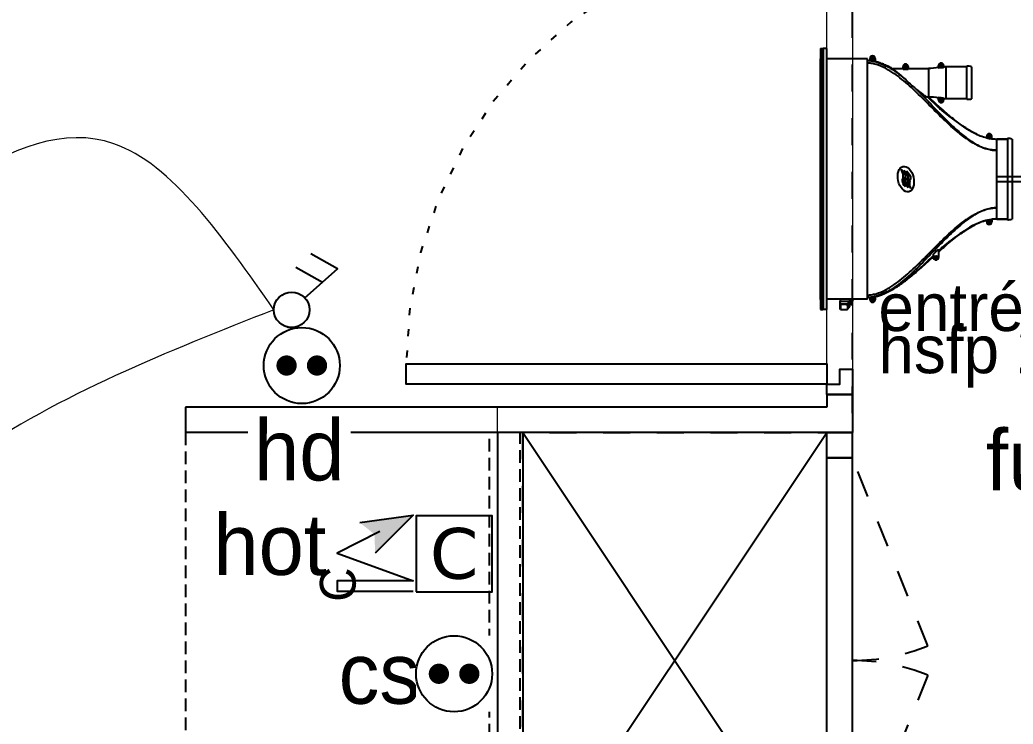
# Model space of a CAD drawing. Header units: centimetres. Extents: x 2648 to 12729, y 1890 to 6224.
# Drawn here: x 9268.1 to 9464.1, y 4399.8 to 4538.7 of the extents above; entities that cross this region are included whole.
import ezdxf

# ---------------------------------------------------------------- set-up
doc = ezdxf.new("R2010")
doc.units = ezdxf.units.CM
for name, pattern in [('Style de ligne -1', [0.41664, 0.20828, -0.20836]), ('Style de ligne -13', [0.147638, 0.098425, -0.049213]), ('Style de ligne -18', [0.164042, 0.054681, -0.109361]), ('VW-01', [0.41656, 0.20828, -0.20828])]:
    doc.linetypes.add(name, pattern=pattern)
for name, color, linetype in [('B Faux plafonds', 9, 'Continuous'), ('B Général', 252, 'Continuous'), ('C ANNOTATIONS-prestations', 252, 'Continuous'), ('C ANNOTATIONS-texte', 252, 'Continuous'), ('D SURFACES-shab', 252, 'Continuous')]:
    doc.layers.add(name, color=color, linetype=linetype)
for name, color, linetype, lineweight in [('prlm-CHAUFF', 4, 'Continuous', 25), ('prlm-ELEC-CFO', 10, 'Continuous', 25), ('prlm-ELEC-SSI', 6, 'Continuous', 25)]:
    doc.layers.add(name, color=color, linetype=linetype, lineweight=lineweight)
doc.styles.add('Eurostile', font='Eurosti.TTF')
doc.styles.add('prlm-elec-cfo', font='comic.ttf', dxfattribs={"height": 12})
doc.styles.add('prlm-elec-ssi', font='comic.ttf', dxfattribs={"height": 12})
doc.styles.get("Standard").update_dxf_attribs({"font": 'isocp.shx', "height": 15})

# ---------------------------------------------------------------- blocks, each defined once
blk = doc.blocks.new('xi.hot')
at = {"layer": 'prlm-ELEC-CFO', "lineweight": 5}
blk.add_hatch(color=0, dxfattribs=at).paths.add_polyline_path([(-3, 6), (-0.1, 3.7), (0, 0), (7.5, 7.5)])
at = {"layer": 'prlm-ELEC-CFO', "color": 0}
for points in [[(-3, 6), (7.5, 7.5), (0, 0)], [(0.95, 4.23), (-7.5, 0), (7.5, -5.5), (-7.5, -5.5), (-7.5, -7.5), (7.5, -7.5)]]:
    blk.add_lwpolyline(points, dxfattribs=at)
blk = doc.blocks.new('xi.PCS')
at = {"color": 0, "lineweight": 5}
blk.add_wipeout([(-7.5, -7.5), (7.5, -7.5), (7.5, 7.5), (-7.5, 7.5)], dxfattribs=at).dxf.layer = 'prlm-ELEC-CFO'
at = {"layer": 'prlm-ELEC-CFO', "color": 0, "linetype": 'ByBlock', "lineweight": 5, "const_width": 2}
for points in [[(-4, 0, 1), (-2, 0, 1)], [(2, 0, 1), (4, 0, 1)]]:
    blk.add_lwpolyline(points, format="xyb", close=True, dxfattribs=at)
at = {"layer": 'prlm-ELEC-CFO', "color": 0, "linetype": 'ByBlock', "lineweight": -2}
blk.add_circle((0, 0), 7.5, dxfattribs=at)
blk = doc.blocks.new('xi.SF32')
at = {"layer": 'prlm-ELEC-CFO', "color": 0, "flags": 128}
blk.add_lwpolyline([(-7.5, -7.5), (7.5, -7.5), (7.5, 7.5), (-7.5, 7.5)], close=True, dxfattribs=at)
at = {"layer": 'prlm-ELEC-CFO', "color": 0, "linetype": 'ByBlock', "insert": (0, 0), "char_height": 10, "width": 11.36, "attachment_point": 5}
blk.add_mtext('{\\fVerdana|b0|i0|c0|p34;C}', dxfattribs=at)
blk = doc.blocks.new('xi.PCHD')
at = {"color": 0, "lineweight": 5}
blk.add_wipeout([(-7.5, -7.5), (7.5, -7.5), (7.5, 7.5), (-7.5, 7.5)], dxfattribs=at).dxf.layer = 'prlm-ELEC-CFO'
at = {"layer": 'prlm-ELEC-CFO', "color": 0, "linetype": 'ByBlock', "lineweight": 5, "const_width": 2}
for points in [[(-4, 0, 1), (-2, 0, 1)], [(2, 0, 1), (4, 0, 1)]]:
    blk.add_lwpolyline(points, format="xyb", close=True, dxfattribs=at)
at = {"layer": 'prlm-ELEC-CFO', "color": 0, "linetype": 'ByBlock', "lineweight": -2}
blk.add_circle((0, 0), 7.5, dxfattribs=at)
blk = doc.blocks.new('xi.DA')
at = {"layer": 'prlm-ELEC-CFO', "color": 0}
for points in [[(0.61, -1.67), (7.04, 4.05), (1.81, 7.01)], [(4.05, 1.39), (-1.17, 4.34)]]:
    blk.add_lwpolyline(points, dxfattribs=at)
blk.add_circle((-2, -4), 3.5, dxfattribs=at)
blk = doc.blocks.new('B 80.Cuisson')
at = {"layer": 'B Général', "linetype": 'Style de ligne -13', "ltscale": 25.4, "flags": 128}
blk.add_lwpolyline([(-30, 30), (-30, 36), (30, 36), (30, 30)], dxfattribs=at)
blk.add_lwpolyline([(-30, 30), (30, 30), (30, -30), (-30, -30)], close=True, dxfattribs=at)
at = {"layer": 'B Général', "insert": (0, 0), "char_height": 7.06, "attachment_point": 5, "line_spacing_factor": 0.894142, "style": 'Eurostile'}
blk.add_mtext('C', dxfattribs=at)
blk = doc.blocks.new('B 80.PL 60.90')
at = {"layer": 'B Général', "linetype": 'Continuous'}
for p, q in [((-42.5, 42.83), (47.5, -17.27)), ((47.5, 42.73), (-42.5, -17.27))]:
    blk.add_line(p, q, dxfattribs=at)
at = {"layer": 'B Général', "linetype": 'Style de ligne -1', "ltscale": 25.4}
for p, q in [((-0.39, -37.19), (-37.5, -22.27)), ((5.39, -37.19), (42.5, -22.27))]:
    blk.add_line(p, q, dxfattribs=at)
at = {"layer": 'B Général', "linetype": 'Continuous', "flags": 128}
for points in [[(47.5, -17.27), (47.5, 42.73), (-42.5, 42.73), (-42.5, -17.27)], [(42.5, -17.27), (42.5, -22.27), (-42.5, -22.27), (-42.5, -17.27)], [(-37.5, -17.27), (-37.5, -22.27), (-42.5, -22.27), (-42.5, -17.27)], [(47.5, -17.27), (47.5, -22.27), (42.5, -22.27), (42.5, -17.27)]]:
    blk.add_lwpolyline(points, close=True, dxfattribs=at)
at = {"layer": 'B Général', "linetype": 'Style de ligne -1', "ltscale": 25.4}
for centre, start, end in [((-37.5, -22.27), 338.1056, 0), ((42.5, -22.27), 180, 201.8944)]:
    blk.add_arc(centre, 40, start, end, dxfattribs=at)
at = {"layer": 'B Général', "insert": (-36.73, 22.1), "char_height": 7.059, "attachment_point": 1, "line_spacing_factor": 0.894142, "style": 'Eurostile'}
blk.add_mtext('Pl.', dxfattribs=at)
at = {"layer": 'C ANNOTATIONS-prestations', "insert": (-36.73, 10.61), "char_height": 4.706, "attachment_point": 4, "line_spacing_factor": 0.894142, "style": 'Eurostile'}
blk.add_mtext('60*90', dxfattribs=at)

msp = doc.modelspace()

# ---------------------------------------------------------------- linework, layer by layer
at = {"layer": 'B Faux plafonds', "linetype": 'VW-01', "ltscale": 25.4, "flags": 128}
msp.add_lwpolyline([(9559.663, 4393.397), (9706.16, 4393.397), (9706.16, 4300.397), (9439.484, 4300.308), (9439.484, 4300.314), (9432.329, 4300.314), (9432.329, 4367.315), (9367.329, 4367.315), (9367.329, 4457.315), (9432.344, 4457.315), (9432.344, 4564.372), (9559.484, 4564.372)], close=True, dxfattribs=at)
at = {"layer": 'B Général', "linetype": 'Continuous'}
for p, q in [((9427.344, 4464.815), (9427.344, 4462.315)), ((9427.344, 4464.815), (9427.344, 4462.315)), ((9427.344, 4464.815), (9432.344, 4464.815)), ((9432.344, 4464.815), (9432.344, 4457.315)), ((9432.344, 4464.815), (9432.344, 4457.315)), ((9427.344, 4462.315), (9300.795, 4462.315)), ((9300.795, 4462.315), (9300.795, 4457.315)), ((9427.344, 4462.315), (9300.795, 4462.315)), ((9432.344, 4457.315), (9300.795, 4457.315)), ((9362.329, 4457.315), (9300.795, 4457.315)), ((9362.329, 4457.315), (9362.329, 4367.315)), ((9362.329, 4457.315), (9362.329, 4367.315)), ((9367.329, 4457.315), (9367.329, 4367.315)), ((9367.329, 4457.315), (9367.329, 4367.315)), ((9432.344, 4457.315), (9367.329, 4457.315))]:
    msp.add_line(p, q, dxfattribs=at)
at = {"layer": 'B Général', "linetype": 'Style de ligne -18', "ltscale": 25.4, "flags": 128}
msp.add_lwpolyline([(9427.344, 4555.815), (9416.51, 4555.088), (9405.862, 4552.919), (9395.581, 4549.345), (9385.844, 4544.427), (9376.817, 4538.25), (9368.654, 4530.919), (9361.496, 4522.56), (9355.464, 4513.315), (9350.662, 4503.343), (9347.172, 4492.815), (9345.054, 4481.91), (9344.344, 4470.815)], dxfattribs=at)
at = {"layer": 'B Général', "flags": 128}
msp.add_lwpolyline([(9427.344, 4466.815), (9344.344, 4466.815), (9344.344, 4470.815), (9427.344, 4470.815)], close=True, dxfattribs=at)
at = {"layer": 'B Général', "linetype": 'Continuous', "flags": 128}
msp.add_lwpolyline([(9427.344, 4464.815), (9427.344, 4466.815), (9429.844, 4466.815), (9429.844, 4469.815), (9432.344, 4469.815), (9432.344, 4464.815)], close=True, dxfattribs=at)
at = {"layer": 'D SURFACES-shab', "lineweight": 18, "flags": 128}
for points in [[(9060.795, 4306.288), (9348.344, 4306.288), (9348.344, 4367.315), (9362.329, 4367.315), (9362.329, 4397.317), (9362.329, 4397.317), (9362.329, 4462.315), (9427.344, 4462.315), (9427.344, 4883.389), (9060.795, 4883.389), (9060.795, 4492.394), (9060.795, 4492.394), (9060.795, 4426.288), (9060.795, 4426.288)], [(9432.329, 4367.315), (9432.329, 4300.376), (9558.484, 4300.301), (9558.484, 4564.372), (9432.344, 4564.372), (9432.344, 4457.315), (9367.329, 4457.315), (9367.329, 4367.315)]]:
    msp.add_lwpolyline(points, close=True, dxfattribs=at)
at = {"layer": 'prlm-CHAUFF', "ltscale": 50}
for p, q in [((9426.044, 4533.039), (9426.534, 4533.039)), ((9426.044, 4533.039), (9426.044, 4481.539)), ((9426.534, 4481.539), (9426.534, 4533.039)), ((9426.534, 4533.039), (9426.612, 4533.039)), ((9427.344, 4533.039), (9426.612, 4533.039)), ((9426.612, 4533.039), (9426.612, 4481.539)), ((9427.344, 4481.539), (9427.344, 4533.039)), ((9426.045, 4531.039), (9426.045, 4483.539)), ((9426.045, 4531.039), (9426.052, 4531.039)), ((9426.052, 4531.017), (9426.045, 4531.039)), ((9426.052, 4483.539), (9426.052, 4531.039)), ((9426.064, 4531.039), (9426.064, 4483.539)), ((9426.064, 4531.039), (9426.086, 4531.039)), ((9426.086, 4530.973), (9426.064, 4531.039)), ((9426.086, 4483.539), (9426.086, 4531.039)), ((9426.11, 4531.039), (9426.11, 4483.539)), ((9426.11, 4531.039), (9426.147, 4531.039)), ((9426.147, 4530.928), (9426.11, 4531.039)), ((9426.147, 4483.539), (9426.147, 4531.039)), ((9426.183, 4531.039), (9426.183, 4483.539)), ((9426.183, 4531.039), (9426.235, 4531.039)), ((9426.235, 4530.884), (9426.183, 4531.039)), ((9426.235, 4483.539), (9426.235, 4531.039)), ((9426.282, 4531.039), (9426.282, 4483.539)), ((9426.282, 4531.039), (9426.349, 4531.039)), ((9426.349, 4530.839), (9426.282, 4531.039)), ((9426.349, 4483.539), (9426.349, 4531.039)), ((9435.344, 4530.989), (9427.344, 4530.989)), ((9435.344, 4483.589), (9435.344, 4530.989)), ((9435.76, 4530.651), (9435.844, 4530.647)), ((9435.844, 4530.646), (9435.844, 4531.089)), ((9436.188, 4531.039), (9436.188, 4531.139)), ((9436.188, 4531.139), (9436.294, 4531.139)), ((9436.294, 4531.039), (9436.188, 4531.039)), ((9436.294, 4531.246), (9436.394, 4531.246)), ((9436.294, 4531.139), (9436.294, 4531.246)), ((9436.294, 4530.933), (9436.294, 4531.039)), ((9436.394, 4530.933), (9436.294, 4530.933)), ((9436.394, 4531.246), (9436.394, 4531.139)), ((9436.394, 4531.139), (9436.5, 4531.139)), ((9436.5, 4531.039), (9436.394, 4531.039)), ((9436.394, 4531.039), (9436.394, 4530.933)), ((9436.5, 4531.139), (9436.5, 4531.039)), ((9436.844, 4531.089), (9436.844, 4530.477)), ((9442.344, 4528.939), (9442.344, 4529.489)), ((9442.688, 4529.539), (9442.794, 4529.539)), ((9442.688, 4529.439), (9442.688, 4529.539)), ((9442.794, 4529.646), (9442.894, 4529.646)), ((9442.794, 4529.539), (9442.794, 4529.646)), ((9442.894, 4529.646), (9442.894, 4529.539)), ((9442.894, 4529.539), (9443, 4529.539)), ((9443, 4529.539), (9443, 4529.439)), ((9443.344, 4529.489), (9443.344, 4528.939)), ((9449.344, 4529.139), (9449.344, 4529.689)), ((9449.688, 4529.639), (9449.688, 4529.739)), ((9449.688, 4529.739), (9449.794, 4529.739)), ((9449.794, 4529.639), (9449.688, 4529.639)), ((9449.794, 4529.846), (9449.894, 4529.846)), ((9449.794, 4529.739), (9449.794, 4529.846)), ((9449.794, 4529.533), (9449.794, 4529.639)), ((9449.894, 4529.533), (9449.794, 4529.533)), ((9449.894, 4529.846), (9449.894, 4529.739)), ((9449.894, 4529.739), (9450, 4529.739)), ((9449.894, 4529.639), (9449.894, 4529.533)), ((9450, 4529.639), (9449.894, 4529.639)), ((9450, 4529.739), (9450, 4529.639)), ((9450.344, 4529.689), (9450.344, 4529.256)), ((9454.944, 4523.039), (9454.944, 4529.539)), ((9440.222, 4529.089), (9442.344, 4529.089)), ((9440.222, 4529.089), (9442.344, 4529.089)), ((9443.344, 4528.939), (9442.344, 4528.939)), ((9442.794, 4529.439), (9442.688, 4529.439)), ((9442.794, 4529.333), (9442.794, 4529.439)), ((9442.894, 4529.333), (9442.794, 4529.333)), ((9443, 4529.439), (9442.894, 4529.439)), ((9442.894, 4529.439), (9442.894, 4529.333)), ((9443.344, 4529.089), (9447.344, 4529.089)), ((9443.344, 4529.089), (9447.344, 4529.089)), ((9447.344, 4529.089), (9447.344, 4523.489)), ((9449.399, 4529.139), (9449.344, 4529.139)), ((9450.344, 4529.256), (9449.399, 4529.139)), ((9450.844, 4523.139), (9450.844, 4529.439)), ((9454.944, 4529.439), (9450.844, 4529.439)), ((9454.944, 4529.439), (9450.844, 4529.439)), ((9455.844, 4529.439), (9455.844, 4523.139)), ((9447.187, 4523.489), (9447.344, 4523.489)), ((9447.187, 4523.489), (9449.344, 4521.42)), ((9449.344, 4521.42), (9447.187, 4523.489)), ((9447.187, 4523.489), (9447.344, 4523.489)), ((9449.344, 4523.439), (9449.399, 4523.439)), ((9449.344, 4522.889), (9449.344, 4523.439)), ((9449.399, 4523.439), (9450.344, 4523.323)), ((9449.688, 4522.839), (9449.688, 4522.939)), ((9449.688, 4522.939), (9449.794, 4522.939)), ((9449.794, 4522.839), (9449.688, 4522.839)), ((9449.794, 4523.046), (9449.894, 4523.046)), ((9449.794, 4522.939), (9449.794, 4523.046)), ((9449.794, 4522.733), (9449.794, 4522.839)), ((9449.894, 4522.733), (9449.794, 4522.733)), ((9449.894, 4523.046), (9449.894, 4522.939)), ((9449.894, 4522.939), (9450, 4522.939)), ((9450, 4522.839), (9449.894, 4522.839)), ((9449.894, 4522.839), (9449.894, 4522.733)), ((9450, 4522.939), (9450, 4522.839)), ((9450.344, 4523.323), (9450.344, 4522.889)), ((9454.944, 4523.139), (9450.844, 4523.139)), ((9454.944, 4523.139), (9450.844, 4523.139)), ((9455.823, 4516.695), (9455.823, 4516.695)), ((9459.188, 4515.697), (9459.188, 4515.797)), ((9459.188, 4515.797), (9459.294, 4515.797)), ((9459.294, 4515.904), (9459.394, 4515.904)), ((9459.294, 4515.797), (9459.294, 4515.904)), ((9459.394, 4515.904), (9459.394, 4515.797)), ((9459.394, 4515.797), (9459.5, 4515.797)), ((9459.5, 4515.797), (9459.5, 4515.697)), ((9458.844, 4515.747), (9458.844, 4515.447)), ((9458.844, 4515.447), (9459.524, 4515.243)), ((9459.294, 4515.697), (9459.188, 4515.697)), ((9459.294, 4515.591), (9459.294, 4515.697)), ((9459.394, 4515.591), (9459.294, 4515.591)), ((9459.394, 4515.697), (9459.394, 4515.591)), ((9459.5, 4515.697), (9459.394, 4515.697)), ((9459.844, 4515.194), (9459.524, 4515.243)), ((9459.844, 4515.194), (9459.844, 4515.747)), ((9460.844, 4512.96), (9460.844, 4515.189)), ((9462.944, 4515.189), (9460.844, 4515.189)), ((9460.844, 4515.189), (9462.944, 4515.189)), ((9462.944, 4515.289), (9462.944, 4499.289)), ((9463.844, 4515.189), (9463.844, 4499.389)), ((9460.844, 4501.618), (9460.844, 4512.96)), ((9460.844, 4507.789), (9483.43, 4507.789)), ((9460.844, 4506.789), (9482.43, 4506.789)), ((9460.844, 4499.389), (9460.844, 4501.618)), ((9456.362, 4498.172), (9456.362, 4498.202)), ((9458.844, 4499.131), (9459.524, 4499.335)), ((9458.844, 4498.831), (9458.844, 4499.131)), ((9459.188, 4498.781), (9459.188, 4498.881)), ((9459.188, 4498.881), (9459.294, 4498.881)), ((9459.294, 4498.781), (9459.188, 4498.781)), ((9459.294, 4498.988), (9459.394, 4498.988)), ((9459.294, 4498.881), (9459.294, 4498.988)), ((9459.294, 4498.675), (9459.294, 4498.781)), ((9459.394, 4498.675), (9459.294, 4498.675)), ((9459.394, 4498.988), (9459.394, 4498.881)), ((9459.394, 4498.881), (9459.5, 4498.881)), ((9459.394, 4498.781), (9459.394, 4498.675)), ((9459.5, 4498.781), (9459.394, 4498.781)), ((9459.5, 4498.881), (9459.5, 4498.781)), ((9459.524, 4499.335), (9459.844, 4499.385)), ((9459.844, 4499.385), (9459.844, 4498.831)), ((9462.944, 4499.389), (9460.844, 4499.389)), ((9460.844, 4499.389), (9462.944, 4499.389)), ((9455.823, 4497.884), (9455.823, 4497.908)), ((9448.344, 4492.463), (9449.344, 4493.464)), ((9448.344, 4491.849), (9448.344, 4492.463)), ((9449.344, 4493.464), (9449.344, 4491.849)), ((9448.688, 4491.799), (9448.688, 4491.899)), ((9448.688, 4491.899), (9448.794, 4491.899)), ((9448.794, 4491.799), (9448.688, 4491.799)), ((9448.794, 4492.005), (9448.894, 4492.005)), ((9448.794, 4491.899), (9448.794, 4492.005)), ((9448.794, 4491.692), (9448.794, 4491.799)), ((9448.894, 4491.692), (9448.794, 4491.692)), ((9448.894, 4492.005), (9448.894, 4491.899)), ((9448.894, 4491.899), (9449, 4491.899)), ((9449, 4491.799), (9448.894, 4491.799)), ((9448.894, 4491.799), (9448.894, 4491.692)), ((9449, 4491.899), (9449, 4491.799)), ((9426.045, 4483.539), (9426.052, 4483.562)), ((9426.052, 4483.539), (9426.045, 4483.539)), ((9426.064, 4483.539), (9426.086, 4483.606)), ((9426.086, 4483.539), (9426.064, 4483.539)), ((9426.11, 4483.539), (9426.147, 4483.651)), ((9426.147, 4483.539), (9426.11, 4483.539)), ((9426.183, 4483.539), (9426.235, 4483.695)), ((9426.235, 4483.539), (9426.183, 4483.539)), ((9426.282, 4483.539), (9426.349, 4483.739)), ((9426.349, 4483.539), (9426.282, 4483.539)), ((9435.344, 4483.589), (9427.344, 4483.589)), ((9429.944, 4483.495), (9429.854, 4483.405)), ((9429.854, 4483.405), (9429.944, 4483.315)), ((9429.944, 4483.251), (9429.854, 4483.161)), ((9429.854, 4483.161), (9429.944, 4483.071)), ((9429.907, 4483.108), (9429.854, 4483.054)), ((9429.854, 4483.054), (9429.92, 4482.989)), ((9429.944, 4483.013), (9429.854, 4482.923)), ((9429.854, 4482.923), (9429.944, 4482.833)), ((9429.912, 4482.865), (9429.854, 4482.807)), ((9429.854, 4482.807), (9429.927, 4482.733)), ((9429.944, 4482.75), (9429.854, 4482.66)), ((9429.854, 4482.66), (9429.944, 4482.57)), ((9429.923, 4482.59), (9429.854, 4482.521)), ((9429.944, 4482.563), (9429.854, 4482.473)), ((9429.854, 4482.521), (9429.878, 4482.497)), ((9429.854, 4482.473), (9429.944, 4482.383)), ((9429.91, 4483.589), (9429.944, 4483.555)), ((9429.944, 4483.589), (9429.944, 4483.226)), ((9429.944, 4483.226), (9431.76, 4483.226)), ((9429.944, 4482.652), (9429.944, 4483.226)), ((9429.944, 4482.652), (9429.946, 4482.651)), ((9429.944, 4481.626), (9429.944, 4482.652)), ((9429.946, 4482.651), (9431.385, 4482.651)), ((9429.994, 4482.574), (9429.946, 4482.651)), ((9429.994, 4482.574), (9429.994, 4481.581)), ((9431.357, 4482.574), (9429.994, 4482.574)), ((9431.385, 4482.651), (9431.357, 4482.574)), ((9431.385, 4482.651), (9431.76, 4483.226)), ((9431.586, 4482.753), (9431.805, 4483.091)), ((9432.134, 4482.881), (9431.669, 4482.881)), ((9431.704, 4482.935), (9432.199, 4482.935)), ((9431.76, 4483.226), (9432.005, 4483.589)), ((9431.778, 4482.281), (9432.134, 4482.881)), ((9431.805, 4483.091), (9431.815, 4483.107)), ((9431.815, 4483.107), (9432.151, 4483.589)), ((9432.173, 4482.855), (9431.815, 4482.25)), ((9432.134, 4482.881), (9432.173, 4482.855)), ((9432.198, 4482.935), (9432.194, 4482.933)), ((9432.198, 4482.935), (9432.237, 4482.958)), ((9435.76, 4483.927), (9435.844, 4483.932)), ((9435.844, 4483.489), (9435.844, 4483.932)), ((9436.188, 4483.439), (9436.188, 4483.539)), ((9436.188, 4483.539), (9436.294, 4483.539)), ((9436.294, 4483.439), (9436.188, 4483.439)), ((9436.294, 4483.646), (9436.394, 4483.646)), ((9436.294, 4483.539), (9436.294, 4483.646)), ((9436.294, 4483.333), (9436.294, 4483.439)), ((9436.394, 4483.333), (9436.294, 4483.333)), ((9436.394, 4483.646), (9436.394, 4483.539)), ((9436.394, 4483.539), (9436.5, 4483.539)), ((9436.5, 4483.439), (9436.394, 4483.439)), ((9436.394, 4483.439), (9436.394, 4483.333)), ((9436.5, 4483.539), (9436.5, 4483.439)), ((9436.844, 4484.102), (9436.844, 4483.489)), ((9426.044, 4481.539), (9426.534, 4481.539)), ((9426.612, 4481.539), (9426.534, 4481.539)), ((9427.344, 4481.539), (9426.612, 4481.539)), ((9429.937, 4482.389), (9429.854, 4482.306)), ((9429.854, 4482.306), (9429.944, 4482.216)), ((9429.888, 4482.272), (9429.854, 4482.238)), ((9429.854, 4482.238), (9429.892, 4482.199)), ((9429.927, 4482.234), (9429.854, 4482.161)), ((9429.854, 4482.161), (9429.944, 4482.071)), ((9429.917, 4482.098), (9429.854, 4482.035)), ((9429.854, 4482.035), (9429.944, 4481.945)), ((9429.872, 4482.017), (9429.854, 4481.999)), ((9429.854, 4481.999), (9429.889, 4481.965)), ((9429.907, 4481.983), (9429.854, 4481.93)), ((9429.854, 4481.93), (9429.944, 4481.84)), ((9429.897, 4481.887), (9429.854, 4481.845)), ((9429.854, 4481.845), (9429.944, 4481.755)), ((9429.886, 4481.812), (9429.854, 4481.78)), ((9429.854, 4481.78), (9429.944, 4481.69)), ((9429.876, 4481.758), (9429.854, 4481.736)), ((9429.854, 4481.736), (9429.944, 4481.646)), ((9429.946, 4481.625), (9429.944, 4481.626)), ((9429.994, 4481.581), (9429.946, 4481.625)), ((9429.994, 4481.581), (9431.357, 4481.581)), ((9431.805, 4482.232), (9431.586, 4481.895)), ((9431.596, 4482.281), (9431.779, 4482.281)), ((9431.767, 4482.271), (9431.596, 4482.271)), ((9431.597, 4482.009), (9431.767, 4482.271)), ((9431.767, 4482.271), (9431.778, 4482.281)), ((9431.805, 4482.232), (9431.767, 4482.271)), ((9431.815, 4482.25), (9431.778, 4482.281)), ((9431.815, 4482.25), (9431.805, 4482.232))]:
    msp.add_line(p, q, dxfattribs=at)
for centre, radius in [((9436.344, 4531.089), 0.3), ((9436.344, 4531.089), 0.25), ((9442.844, 4529.489), 0.3), ((9442.844, 4529.489), 0.25), ((9449.844, 4529.689), 0.3), ((9449.844, 4529.689), 0.25), ((9449.844, 4522.889), 0.3), ((9449.844, 4522.889), 0.25), ((9459.344, 4515.747), 0.3), ((9459.344, 4515.747), 0.25), ((9459.344, 4498.831), 0.3), ((9459.344, 4498.831), 0.25), ((9448.844, 4491.849), 0.3), ((9448.844, 4491.849), 0.25), ((9436.344, 4483.489), 0.3), ((9436.344, 4483.489), 0.25)]:
    msp.add_circle(centre, radius, dxfattribs=at)
for centre, radius, start, end in [((9436.344, 4531.089), 0.5, 0, 180), ((9433.984, 4518.702), 12.115, 73.72632, 76.38523), ((9442.844, 4529.489), 0.5, 0, 180), ((9449.844, 4529.689), 0.5, 0, 180), ((9455.179, 4527.553), 2, 70.5755, 96.74412), ((9455.179, 4527.553), 2, 70.5755, 96.74412), ((9426.57, 4509.772), 23.654, 46.40993, 54.75012), ((9467.391, 4552.033), 35.103, 225.71113, 229.52651), ((9449.844, 4522.889), 0.5, 180, 0), ((9455.179, 4525.026), 2, 263.25588, 289.4245), ((9455.179, 4525.026), 2, 263.25588, 289.4245), ((9457.446, 4529.801), 11.657, 225.97007, 230.42447), ((9457.67, 4530.052), 11.994, 226.03261, 230.36189), ((9475.407, 4550.424), 39.002, 229.38871, 239.85996), ((9475.406, 4550.423), 39.001, 229.38866, 239.86009), ((9465.511, 4534.207), 20.014, 241.04826, 242.79827), ((9465.511, 4534.207), 20.014, 241.04819, 242.79819), ((9461.814, 4526.804), 11.739, 242.3321, 255.44097), ((9461.669, 4526.445), 11.354, 242.13741, 255.69294), ((9459.344, 4515.747), 0.5, 0, 180), ((9460.829, 4522.358), 7.169, 262.09231, 263.54484), ((9460.854, 4523.012), 7.822, 262.57629, 269.92645), ((9460.852, 4522.958), 7.768, 262.54564, 269.94227), ((9460.829, 4522.358), 7.169, 263.90527, 270.11567), ((9463.179, 4513.303), 2, 70.5755, 96.74412), ((9463.179, 4513.303), 2, 70.57549, 96.74413), ((9462.325, 4486.185), 13.428, 102.99541, 126.08235), ((9465.511, 4480.371), 20.014, 117.2018, 118.95181), ((9461.669, 4488.134), 11.354, 104.41062, 117.86258), ((9459.344, 4498.831), 0.5, 180, 0), ((9460.854, 4491.567), 7.822, 90.07356, 97.42371), ((9460.852, 4491.621), 7.768, 90.05773, 97.45436), ((9460.834, 4492.178), 7.248, 89.9215, 97.83817), ((9463.179, 4501.276), 2, 263.25588, 289.4245), ((9463.179, 4501.276), 2, 263.25587, 289.42451), ((9475.406, 4464.155), 39.001, 120.13992, 130.61135), ((9475.407, 4464.155), 39.002, 122.5506, 130.61129), ((9457.446, 4484.778), 11.657, 129.57553, 134.02992), ((9457.67, 4484.527), 11.994, 129.6381, 133.96738), ((9448.844, 4491.849), 0.5, 180, 0), ((9432.454, 4482.567), 0.448, 124.67133, 135.49816), ((9432.798, 4482.536), 0.703, 143.033, 152.93247), ((9421.307, 4489.003), 12.5, 331.31767, 331.5903), ((9420.112, 4489.648), 13.847, 331.91822, 334.05151), ((9420.461, 4489.527), 13.432, 332.11504, 333.76315), ((9436.344, 4483.489), 0.5, 180, 0), ((9421.307, 4489.003), 12.5, 323.74938, 325.06371), ((9432.263, 4481.405), 0.836, 144.1326, 149.24253)]:
    msp.add_arc(centre, radius, start, end, dxfattribs=at)
msp.add_ellipse((9442.892, 4507.289), major_axis=(0.574, -2.491), ratio=0.6007751, dxfattribs=at)
for points, knots in [([(9435.344, 4530.683), (9435.621, 4530.67), (9435.897, 4530.641), (9436.536, 4530.539), (9436.895, 4530.453), (9437.952, 4530.131), (9438.629, 4529.83), (9439.942, 4529.115), (9440.56, 4528.711), (9441.75, 4527.846), (9442.322, 4527.384), (9442.879, 4526.905)], [0.03316313, 0.03316313, 0.03316313, 0.03316313, 0.125, 0.125, 0.25, 0.25, 0.5, 0.5, 0.75, 0.75, 1, 1, 1, 1]), ([(9460.844, 4512.96), (9460.674, 4512.962), (9460.504, 4512.967), (9460.165, 4512.992), (9459.996, 4513.011), (9459.492, 4513.084), (9459.16, 4513.156), (9458.506, 4513.339), (9458.185, 4513.449), (9457.556, 4513.699), (9457.246, 4513.84), (9456.345, 4514.292), (9455.777, 4514.633), (9454.681, 4515.366), (9454.155, 4515.757), (9452.614, 4516.981), (9451.64, 4517.861), (9449.735, 4519.673), (9448.804, 4520.606), (9446.945, 4522.475), (9446.016, 4523.411), (9444.117, 4525.238), (9443.148, 4526.128), (9441.618, 4527.367), (9441.096, 4527.764), (9440.281, 4528.32), (9440.004, 4528.5), (9439.438, 4528.842), (9439.147, 4529.006), (9438.258, 4529.461), (9437.649, 4529.716), (9436.7, 4529.989), (9436.378, 4530.062), (9435.817, 4530.147), (9435.581, 4530.171), (9435.344, 4530.182)], [0, 0, 0, 0, 0.015625, 0.015625, 0.03125, 0.03125, 0.0625, 0.0625, 0.09375, 0.09375, 0.125, 0.125, 0.1875, 0.1875, 0.25, 0.25, 0.375, 0.375, 0.5, 0.5, 0.625, 0.625, 0.75, 0.75, 0.8125, 0.8125, 0.84375, 0.84375, 0.875, 0.875, 0.9375, 0.9375, 0.96875, 0.96875, 0.99071887, 0.99071887, 0.99071887, 0.99071887]), ([(9436.844, 4530.479), (9437.141, 4530.412), (9437.434, 4530.329), (9437.871, 4530.185), (9438.016, 4530.133), (9438.305, 4530.025), (9438.447, 4529.968), (9438.871, 4529.789), (9439.147, 4529.66), (9439.691, 4529.386), (9439.959, 4529.241), (9440.222, 4529.089)], [0, 0, 0, 0, 0.25, 0.25, 0.375, 0.375, 0.5, 0.5, 0.75, 0.75, 1, 1, 1, 1]), ([(9440.222, 4529.089), (9439.943, 4529.251), (9439.659, 4529.404), (9439.084, 4529.691), (9438.792, 4529.825), (9438.196, 4530.07), (9437.893, 4530.181), (9437.514, 4530.3), (9437.444, 4530.321), (9437.374, 4530.342)], [0, 0, 0, 0, 0.25, 0.25, 0.5, 0.5, 0.75, 0.75, 0.80624293, 0.80624293, 0.80624293, 0.80624293]), ([(9444.606, 4525.329), (9445.852, 4524.135), (9447.049, 4522.883), (9449.444, 4520.388), (9450.641, 4519.14), (9452.514, 4517.358), (9453.152, 4516.779), (9454.476, 4515.678), (9455.162, 4515.154), (9456.256, 4514.445), (9456.632, 4514.221), (9457.414, 4513.81), (9457.821, 4513.623), (9458.652, 4513.31), (9459.08, 4513.183), (9459.736, 4513.052), (9459.956, 4513.018), (9460.289, 4512.983), (9460.4, 4512.975), (9460.623, 4512.963), (9460.734, 4512.961), (9460.844, 4512.96)], [0, 0, 0, 0, 0.25, 0.25, 0.5, 0.5, 0.625, 0.625, 0.75, 0.75, 0.8125, 0.8125, 0.875, 0.875, 0.9375, 0.9375, 0.96875, 0.96875, 0.984375, 0.984375, 1, 1, 1, 1]), ([(9444.606, 4525.329), (9444.869, 4525.099), (9445.134, 4524.874), (9445.645, 4524.46), (9445.894, 4524.269), (9446.372, 4523.926), (9446.594, 4523.779), (9446.878, 4523.614), (9446.962, 4523.57), (9447.1, 4523.507), (9447.155, 4523.489), (9447.187, 4523.489)], [0, 0, 0, 0, 0.25, 0.25, 0.5, 0.5, 0.75, 0.75, 0.875, 0.875, 1, 1, 1, 1]), ([(9456.803, 4516.192), (9456.466, 4516.35), (9455.755, 4516.72), (9454.698, 4517.366), (9453.611, 4518.119), (9452.528, 4518.944), (9451.448, 4519.827), (9450.157, 4520.94), (9448.805, 4522.152), (9447.776, 4523.097), (9447.34, 4523.491)], [0.15680816, 0.15680816, 0.15680816, 0.15680816, 0.23054182, 0.31498735, 0.4025619, 0.49293853, 0.58568769, 0.68035512, 0.83177458, 0.95095777, 0.95095777, 0.95095777, 0.95095777]), ([(9441.971, 4509.226), (9442.69, 4508.503), (9442.785, 4508.128), (9442.744, 4507.739), (9442.679, 4507.127), (9442.276, 4506.48), (9442.852, 4505.746)], [0, 0, 0, 0, 0.3890747, 0.3890747, 0.3890747, 1, 1, 1, 1]), ([(9443.016, 4508.915), (9443.734, 4508.192), (9443.83, 4507.817), (9443.788, 4507.427), (9443.723, 4506.815), (9443.32, 4506.169), (9443.896, 4505.435)], [0, 0, 0, 0, 0.3890747, 0.3890747, 0.3890747, 1, 1, 1, 1]), ([(9460.844, 4501.618), (9460.672, 4501.617), (9460.501, 4501.611), (9460.158, 4501.584), (9459.988, 4501.564), (9459.479, 4501.484), (9459.144, 4501.406), (9458.487, 4501.21), (9458.166, 4501.091), (9457.536, 4500.823), (9457.227, 4500.673), (9456.329, 4500.191), (9455.766, 4499.829), (9454.682, 4499.056), (9454.161, 4498.644), (9452.641, 4497.362), (9451.681, 4496.444), (9449.8, 4494.566), (9448.88, 4493.603), (9447.036, 4491.682), (9446.111, 4490.722), (9444.213, 4488.857), (9443.241, 4487.952), (9441.699, 4486.699), (9441.171, 4486.299), (9440.346, 4485.738), (9440.065, 4485.558), (9439.49, 4485.216), (9439.195, 4485.052), (9438.295, 4484.6), (9437.679, 4484.35), (9436.718, 4484.084), (9436.392, 4484.013), (9435.823, 4483.93), (9435.584, 4483.907), (9435.344, 4483.896)], [0, 0, 0, 0, 0.015625, 0.015625, 0.03125, 0.03125, 0.0625, 0.0625, 0.09375, 0.09375, 0.125, 0.125, 0.1875, 0.1875, 0.25, 0.25, 0.375, 0.375, 0.5, 0.5, 0.625, 0.625, 0.75, 0.75, 0.8125, 0.8125, 0.84375, 0.84375, 0.875, 0.875, 0.9375, 0.9375, 0.96875, 0.96875, 0.99080463, 0.99080463, 0.99080463, 0.99080463]), ([(9435.344, 4484.397), (9435.581, 4484.408), (9435.817, 4484.432), (9436.378, 4484.517), (9436.7, 4484.59), (9437.649, 4484.863), (9438.258, 4485.118), (9439.147, 4485.573), (9439.438, 4485.737), (9440.004, 4486.079), (9440.281, 4486.258), (9441.096, 4486.815), (9441.619, 4487.212), (9443.149, 4488.451), (9444.117, 4489.341), (9446.017, 4491.168), (9446.945, 4492.105), (9448.805, 4493.973), (9449.735, 4494.907), (9451.641, 4496.719), (9452.615, 4497.599), (9454.155, 4498.822), (9454.682, 4499.213), (9455.778, 4499.946), (9456.346, 4500.288), (9457.247, 4500.74), (9457.557, 4500.88), (9458.187, 4501.13), (9458.507, 4501.24), (9459.162, 4501.423), (9459.494, 4501.495), (9459.998, 4501.568), (9460.167, 4501.587), (9460.506, 4501.612), (9460.676, 4501.617), (9460.844, 4501.618)], [0.00928076, 0.00928076, 0.00928076, 0.00928076, 0.03125, 0.03125, 0.0625, 0.0625, 0.125, 0.125, 0.15625, 0.15625, 0.1875, 0.1875, 0.25, 0.25, 0.375, 0.375, 0.5, 0.5, 0.625, 0.625, 0.75, 0.75, 0.8125, 0.8125, 0.875, 0.875, 0.90625, 0.90625, 0.9375, 0.9375, 0.96875, 0.96875, 0.984375, 0.984375, 1, 1, 1, 1]), ([(9449.343, 4492.906), (9449.702, 4493.229), (9450.484, 4493.924), (9451.698, 4494.964), (9452.881, 4495.912), (9453.962, 4496.709), (9454.933, 4497.361), (9455.868, 4497.918), (9456.49, 4498.24), (9456.78, 4498.376)], [0.57305924, 0.57305924, 0.57305924, 0.57305924, 0.626259, 0.6884084, 0.74897183, 0.79308272, 0.83589876, 0.87731985, 0.91237468, 0.91237468, 0.91237468, 0.91237468]), ([(9436.844, 4484.099), (9437.132, 4484.165), (9437.417, 4484.245), (9437.983, 4484.43), (9438.264, 4484.535), (9439.088, 4484.879), (9439.616, 4485.145), (9440.643, 4485.728), (9441.141, 4486.046), (9442.117, 4486.72), (9442.594, 4487.076), (9443.993, 4488.177), (9444.885, 4488.957), (9446.634, 4490.556), (9447.49, 4491.376), (9448.344, 4492.197)], [0, 0, 0, 0, 0.0625, 0.0625, 0.125, 0.125, 0.25, 0.25, 0.375, 0.375, 0.5, 0.5, 0.75, 0.75, 1, 1, 1, 1]), ([(9440.89, 4485.889), (9441.053, 4485.992), (9441.546, 4486.311), (9442.361, 4486.883), (9443.33, 4487.623), (9444.301, 4488.413), (9445.382, 4489.335), (9446.566, 4490.387), (9447.586, 4491.314), (9448.179, 4491.853), (9448.343, 4492.002)], [0.16942225, 0.16942225, 0.16942225, 0.16942225, 0.19060013, 0.2339285, 0.2787061, 0.32470189, 0.37164236, 0.43517089, 0.4991397, 0.52356497, 0.52356497, 0.52356497, 0.52356497]), ([(9431.357, 4481.581), (9431.386, 4481.601), (9431.408, 4481.638), (9431.436, 4481.741), (9431.444, 4481.809), (9431.444, 4481.935), (9431.442, 4481.981), (9431.435, 4482.081), (9431.429, 4482.134), (9431.408, 4482.305), (9431.386, 4482.432), (9431.357, 4482.574)], [0, 0, 0, 0, 0.25, 0.25, 0.5, 0.5, 0.625, 0.625, 0.75, 0.75, 1, 1, 1, 1]), ([(9431.546, 4482.641), (9431.546, 4482.642), (9431.545, 4482.645), (9431.545, 4482.651), (9431.545, 4482.657), (9431.546, 4482.663), (9431.548, 4482.67), (9431.549, 4482.677), (9431.552, 4482.685), (9431.556, 4482.697), (9431.563, 4482.714), (9431.574, 4482.734), (9431.582, 4482.747), (9431.586, 4482.753)], [0, 0, 0, 0, 0.0617893, 0.1223736, 0.1824406, 0.2426966, 0.303842, 0.3665485, 0.4314399, 0.4990804, 0.6683458, 0.8326458, 1, 1, 1, 1]), ([(9431.553, 4481.843), (9431.555, 4481.846), (9431.559, 4481.853), (9431.566, 4481.864), (9431.571, 4481.876), (9431.577, 4481.889), (9431.581, 4481.902), (9431.586, 4481.917), (9431.59, 4481.933), (9431.593, 4481.949), (9431.596, 4481.966), (9431.599, 4481.985), (9431.601, 4482.004), (9431.603, 4482.024), (9431.605, 4482.045), (9431.606, 4482.066), (9431.606, 4482.089), (9431.607, 4482.12), (9431.606, 4482.159), (9431.604, 4482.208), (9431.6, 4482.261), (9431.595, 4482.317), (9431.588, 4482.375), (9431.58, 4482.437), (9431.57, 4482.502), (9431.559, 4482.569), (9431.55, 4482.617), (9431.546, 4482.641)], [0.03047123, 0.03047123, 0.03047123, 0.03047123, 0.05994566, 0.08976821, 0.11950158, 0.14915412, 0.17873427, 0.20825051, 0.23771143, 0.26712563, 0.2965018, 0.32584868, 0.35517504, 0.38448971, 0.41380153, 0.4431194, 0.47245222, 0.50180892, 0.55686694, 0.61186302, 0.66685622, 0.72190523, 0.77706824, 0.83240282, 0.88796581, 0.94381319, 1, 1, 1, 1]), ([(9432.199, 4482.935), (9432.201, 4482.938), (9432.206, 4482.942), (9432.213, 4482.95), (9432.22, 4482.958), (9432.226, 4482.968), (9432.232, 4482.978), (9432.238, 4482.989), (9432.243, 4483.001), (9432.247, 4483.013), (9432.251, 4483.027), (9432.255, 4483.041), (9432.258, 4483.056), (9432.26, 4483.072), (9432.262, 4483.088), (9432.264, 4483.106), (9432.265, 4483.124), (9432.266, 4483.142), (9432.266, 4483.168), (9432.266, 4483.201), (9432.263, 4483.243), (9432.259, 4483.288), (9432.253, 4483.337), (9432.246, 4483.388), (9432.236, 4483.442), (9432.225, 4483.499), (9432.215, 4483.548), (9432.209, 4483.578), (9432.207, 4483.587)], [0, 0, 0, 0, 0.03007729, 0.06005389, 0.0899314, 0.11971144, 0.14939564, 0.17898565, 0.20848313, 0.23788978, 0.26720728, 0.29643736, 0.32558172, 0.35464213, 0.38362033, 0.4125181, 0.44133724, 0.47007953, 0.4987468, 0.55325793, 0.60803682, 0.66309582, 0.71844711, 0.77410266, 0.83007424, 0.88637344, 0.94301163, 0.96771742, 0.96771742, 0.96771742, 0.96771742]), ([(9432.251, 4483.585), (9432.251, 4483.583), (9432.254, 4483.569), (9432.259, 4483.545), (9432.265, 4483.514), (9432.271, 4483.484), (9432.277, 4483.454), (9432.282, 4483.426), (9432.286, 4483.398), (9432.29, 4483.371), (9432.294, 4483.345), (9432.297, 4483.32), (9432.299, 4483.295), (9432.301, 4483.271), (9432.303, 4483.248), (9432.304, 4483.226), (9432.305, 4483.205), (9432.305, 4483.178), (9432.304, 4483.147), (9432.302, 4483.113), (9432.298, 4483.082), (9432.292, 4483.054), (9432.284, 4483.029), (9432.275, 4483.007), (9432.264, 4482.988), (9432.252, 4482.971), (9432.242, 4482.962), (9432.237, 4482.958)], [0.053874, 0.053874, 0.053874, 0.053874, 0.06071041, 0.09076432, 0.12064021, 0.1503557, 0.17992874, 0.20937763, 0.238721, 0.26797777, 0.29716716, 0.32630864, 0.35542192, 0.38452691, 0.4136437, 0.44279256, 0.47199386, 0.50126807, 0.55623267, 0.61100343, 0.66571537, 0.72050165, 0.7754929, 0.83081662, 0.88659665, 0.94295271, 1, 1, 1, 1]), ([(9432.3, 4483.053), (9432.301, 4483.056), (9432.305, 4483.062), (9432.309, 4483.074), (9432.314, 4483.086), (9432.318, 4483.099), (9432.322, 4483.113), (9432.325, 4483.128), (9432.327, 4483.143), (9432.329, 4483.16), (9432.331, 4483.177), (9432.332, 4483.195), (9432.333, 4483.213), (9432.333, 4483.238), (9432.333, 4483.271), (9432.33, 4483.312), (9432.326, 4483.356), (9432.321, 4483.403), (9432.313, 4483.452), (9432.304, 4483.505), (9432.295, 4483.55), (9432.29, 4483.578), (9432.288, 4483.587)], [0.10594021, 0.10594021, 0.10594021, 0.10594021, 0.13595044, 0.16948681, 0.20288603, 0.23617044, 0.26936273, 0.30248592, 0.33556328, 0.36861838, 0.40167498, 0.43475703, 0.46788866, 0.5010941, 0.56297805, 0.62469258, 0.68639421, 0.74823739, 0.81037369, 0.87295114, 0.93611354, 0.96545219, 0.96545219, 0.96545219, 0.96545219])]:
    msp.add_open_spline(points, degree=3, knots=knots, dxfattribs=at)
for points in [[(9436.844, 4530.477), (9436.514, 4530.553), (9436.181, 4530.611), (9435.844, 4530.646)], [(9449.344, 4529.302), (9448.677, 4529.204), (9448.011, 4529.089), (9447.344, 4529.089)], [(9449.344, 4529.302), (9448.677, 4529.204), (9448.011, 4529.089), (9447.344, 4529.089)], [(9450.844, 4529.439), (9450.677, 4529.439), (9450.511, 4529.432), (9450.344, 4529.42)], [(9450.844, 4529.439), (9450.677, 4529.439), (9450.511, 4529.432), (9450.344, 4529.42)], [(9449.344, 4523.277), (9448.677, 4523.375), (9448.011, 4523.489), (9447.344, 4523.489)], [(9449.344, 4523.277), (9448.677, 4523.375), (9448.011, 4523.489), (9447.344, 4523.489)], [(9450.844, 4523.139), (9450.677, 4523.139), (9450.511, 4523.147), (9450.344, 4523.159)], [(9450.844, 4523.139), (9450.677, 4523.139), (9450.511, 4523.147), (9450.344, 4523.159)], [(9442.387, 4507.834), (9442.429, 4508.227), (9442.331, 4508.606), (9441.971, 4509.226)], [(9442.505, 4509.07), (9443.223, 4508.347), (9443.318, 4507.972), (9443.277, 4507.583)], [(9442.921, 4507.679), (9442.962, 4508.072), (9442.865, 4508.451), (9442.505, 4509.07)], [(9443.432, 4507.523), (9443.473, 4507.916), (9443.376, 4508.295), (9443.016, 4508.915)], [(9442.852, 4505.746), (9441.915, 4506.57), (9442.322, 4507.22), (9442.387, 4507.834)], [(9443.385, 4505.59), (9442.449, 4506.414), (9442.855, 4507.064), (9442.921, 4507.679)], [(9443.277, 4507.583), (9443.212, 4506.971), (9442.809, 4506.325), (9443.385, 4505.59)], [(9443.896, 4505.435), (9442.96, 4506.259), (9443.366, 4506.908), (9443.432, 4507.523)], [(9435.844, 4483.932), (9436.181, 4483.968), (9436.514, 4484.026), (9436.844, 4484.102)]]:
    msp.add_open_spline(points, degree=3, dxfattribs=at)

# ---------------------------------------------------------------- block references
at = {"layer": 'B Général', "xscale": -1, "rotation": 270}
msp.add_blockref('B 80.Cuisson', (9330.795, 4427.315), dxfattribs=at)
at = {"layer": 'B Général', "rotation": 90}
msp.add_blockref('B 80.PL 60.90', (9410.056, 4409.815), dxfattribs=at)
at = {"layer": 'prlm-ELEC-CFO'}
for name, p in [('xi.hot', (9338.205, 4433.512)), ('xi.SF32', (9353.795, 4433.355))]:
    msp.add_blockref(name, p, dxfattribs=at)

# ---------------------------------------------------------------- texts
at = {"layer": 'C ANNOTATIONS-prestations', "insert": (9437.487, 4478.405), "char_height": 9.412, "width": 85.26323, "attachment_point": 1, "line_spacing_factor": 0.894142, "style": 'Eurostile'}
msp.add_mtext('hsfp 220', dxfattribs=at)
at = {"layer": 'C ANNOTATIONS-texte', "insert": (9437.487, 4492.375), "char_height": 9.412, "width": 99.03569, "attachment_point": 1, "line_spacing_factor": 0.894142, "style": 'Eurostile'}
msp.add_mtext('entrée 3,9m{\\H0.6667x;\\S2^ ;}', dxfattribs=at)

# ---------------------------------------------------------------- next in the draw order: block references
at = {"layer": 'prlm-ELEC-CFO'}
msp.add_blockref('xi.PCHD', (9323.755, 4470.506), dxfattribs=at)

# ---------------------------------------------------------------- next in the draw order: texts
at = {"layer": 'prlm-ELEC-CFO', "lineweight": 20, "char_height": 12, "line_spacing_factor": 0.8, "style": 'prlm-elec-cfo', "bg_fill": 3, "bg_fill_color": 256, "bg_fill_transparency": 0}
for s, insert, attachment_point, box_fill_scale in [('hd', (9323.26, 4453.745), 5, 1.1), ('hot', (9317.468, 4441.19), 2, 0.95), ('cs', (9339.05, 4409.692), 5, 1.1)]:
    msp.add_mtext(s, dxfattribs=dict(at, insert=insert, attachment_point=attachment_point, box_fill_scale=box_fill_scale))
at = {"layer": 'prlm-ELEC-SSI', "lineweight": 20, "insert": (9472.029, 4451.775), "char_height": 12, "attachment_point": 5, "line_spacing_factor": 0.8, "style": 'prlm-elec-ssi', "bg_fill": 3, "box_fill_scale": 1.1, "bg_fill_color": 256, "bg_fill_transparency": 0}
msp.add_mtext('fum', dxfattribs=at)

# ---------------------------------------------------------------- next in the draw order: linework, layer by layer
at = {"layer": 'prlm-ELEC-CFO', "lineweight": 13}
for points in [[(9318.255, 4481.506), (9286.678, 4514.265), (9220.784, 4475.672)], [(9318.255, 4481.506), (9257.656, 4452.241), (9186.309, 4347.473), (9181.483, 4321.83)]]:
    msp.add_spline(points, degree=3, dxfattribs=at)

# ---------------------------------------------------------------- next in the draw order: block references
at = {"layer": 'prlm-ELEC-CFO'}
for name, p in [('xi.DA', (9323.755, 4485.506)), ('xi.PCS', (9353.795, 4409.692))]:
    msp.add_blockref(name, p, dxfattribs=at)

doc.saveas('drawing.dxf')
